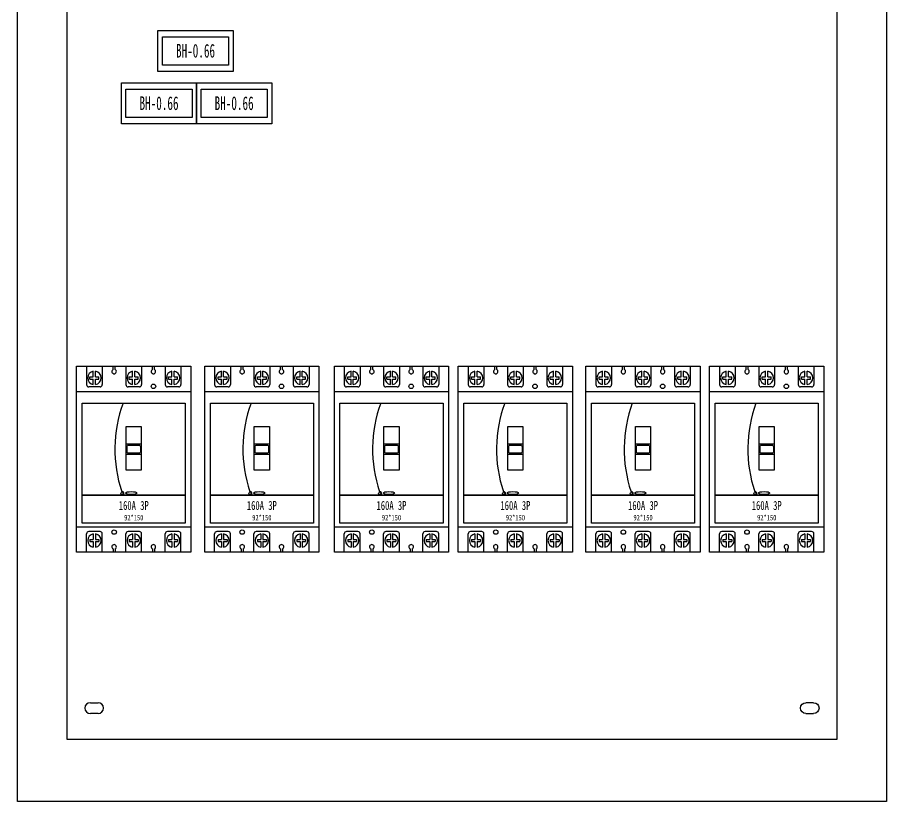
# Model space of a CAD drawing. Extents: x 175359 to 176059, y 198320 to 199620.
# Drawn here: x 175359 to 176059, y 198320 to 198951 of the extents above; entities that cross this region are included whole.
import ezdxf
from ezdxf.enums import TextEntityAlignment as Align

# ---------------------------------------------------------------- set-up
doc = ezdxf.new("R2010")
doc.units = 0
doc.header["$MEASUREMENT"] = 0
doc.linetypes.add('DASH', pattern=[0.35, 0.25, -0.1])
doc.layers.add('元件', color=7, linetype='Continuous')
doc.styles.add('GH-CZC', font='', dxfattribs={"width": 0.7})
doc.styles.add('LEAD', font='', dxfattribs={"width": 0.8})
doc.styles.get('GH-CZC').set_extended_font_data('SimSun')
doc.styles.get('LEAD').set_extended_font_data('SimSun')

# ---------------------------------------------------------------- blocks, each defined once
blk = doc.blocks.new('A$Caefa946f')
at = {"layer": '元件', "color": 8}
for p, q in [((8, 0), (8, -14.93)), ((20.67, 0), (20.67, -14.93)), ((29.35, -2.78), (29.35, 0)), ((30.98, -2.78), (30.98, 0)), ((61.02, -2.78), (61.02, 0)), ((62.65, -2.78), (62.65, 0)), ((71.33, 0), (71.33, -14.93)), ((84, 0), (84, -14.93)), ((13.43, -8.6), (13.43, -4.15)), ((15.24, -8.6), (15.24, -4.15)), ((39.67, 0), (39.67, -14.93)), ((45.1, -8.6), (45.1, -4.15)), ((46.9, -8.6), (46.9, -4.15)), ((52.33, 0), (52.33, -14.93)), ((76.76, -8.6), (76.76, -4.15)), ((78.57, -8.6), (78.57, -4.15)), ((10.71, -10.4), (10.71, -8.6)), ((10.71, -8.6), (13.43, -8.6)), ((10.71, -10.4), (13.43, -10.4)), ((13.43, -14.85), (13.43, -10.4)), ((15.24, -8.6), (17.95, -8.6)), ((15.24, -10.4), (17.95, -10.4)), ((15.24, -14.85), (15.24, -10.4)), ((17.95, -10.4), (17.95, -8.6)), ((42.38, -8.6), (45.1, -8.6)), ((42.38, -10.4), (42.38, -8.6)), ((42.38, -10.4), (45.1, -10.4)), ((45.1, -14.85), (45.1, -10.4)), ((46.9, -8.6), (49.62, -8.6)), ((46.9, -14.85), (46.9, -10.4)), ((46.9, -10.4), (49.62, -10.4)), ((49.62, -10.4), (49.62, -8.6)), ((74.05, -10.4), (74.05, -8.6)), ((74.05, -8.6), (76.76, -8.6)), ((74.05, -10.4), (76.76, -10.4)), ((76.76, -14.85), (76.76, -10.4)), ((78.57, -8.6), (81.29, -8.6)), ((78.57, -10.4), (81.29, -10.4)), ((78.57, -14.85), (78.57, -10.4)), ((81.29, -10.4), (81.29, -8.6)), ((0, -20.46), (92, -20.46)), ((18.86, -16.74), (9.81, -16.74)), ((50.52, -16.74), (41.48, -16.74)), ((82.19, -16.74), (73.14, -16.74)), ((0, -129.54), (92, -129.54)), ((8, -150), (8, -135.07)), ((18.86, -133.26), (9.81, -133.26)), ((10.71, -139.6), (13.43, -139.6)), ((10.71, -139.6), (10.71, -141.4)), ((13.43, -135.15), (13.43, -139.6)), ((15.24, -135.15), (15.24, -139.6)), ((15.24, -139.6), (17.95, -139.6)), ((17.95, -139.6), (17.95, -141.4)), ((20.67, -150), (20.67, -135.07)), ((39.67, -150), (39.67, -135.07)), ((50.52, -133.26), (41.48, -133.26)), ((42.38, -139.6), (42.38, -141.4)), ((42.38, -139.6), (45.1, -139.6)), ((45.1, -135.15), (45.1, -139.6)), ((46.9, -135.15), (46.9, -139.6)), ((46.9, -139.6), (49.62, -139.6)), ((49.62, -139.6), (49.62, -141.4)), ((52.33, -150), (52.33, -135.07)), ((71.33, -150), (71.33, -135.07)), ((82.19, -133.26), (73.14, -133.26)), ((74.05, -139.6), (76.76, -139.6)), ((74.05, -139.6), (74.05, -141.4)), ((76.76, -135.15), (76.76, -139.6)), ((78.57, -135.15), (78.57, -139.6)), ((78.57, -139.6), (81.29, -139.6)), ((81.29, -139.6), (81.29, -141.4)), ((84, -150), (84, -135.07)), ((10.71, -141.4), (13.43, -141.4)), ((13.43, -141.4), (13.43, -145.85)), ((15.24, -141.4), (17.95, -141.4)), ((15.24, -141.4), (15.24, -145.85)), ((42.38, -141.4), (45.1, -141.4)), ((45.1, -141.4), (45.1, -145.85)), ((46.9, -141.4), (46.9, -145.85)), ((46.9, -141.4), (49.62, -141.4)), ((74.05, -141.4), (76.76, -141.4)), ((76.76, -141.4), (76.76, -145.85)), ((78.57, -141.4), (81.29, -141.4)), ((78.57, -141.4), (78.57, -145.85)), ((29.35, -147.22), (29.35, -150)), ((30.98, -147.22), (30.98, -150)), ((61.02, -147.22), (61.02, -150)), ((62.65, -147.22), (62.65, -150))]:
    blk.add_line(p, q, dxfattribs=at)
for points in [[(0, 0), (92, 0)], [(0, -150), (0, 0)], [(92, 0), (92, -150)], [(92, -150), (0, -150)]]:
    blk.add_lwpolyline(points, dxfattribs=at)
for points in [[(4.52, -29.86), (87.48, -29.86), (87.48, -103.86), (4.52, -103.86)], [(39.92, -48.76), (52.08, -48.76), (52.08, -83.82), (39.92, -83.82)], [(39.92, -62.68), (52.08, -62.68), (52.08, -71.29), (39.92, -71.29)], [(4.52, -103.86), (87.48, -103.86), (87.48, -126.48), (4.52, -126.48)]]:
    blk.add_lwpolyline(points, close=True, dxfattribs=at)
blk.add_lwpolyline([(41.76, -63.72), (50.24, -63.72, -0.414214), (51.33, -64.8), (51.33, -69.17, -0.414214), (50.24, -70.26), (41.76, -70.26, -0.414214), (40.67, -69.17), (40.67, -64.8, -0.414214)], format="xyb", close=True, dxfattribs=at)
at = {"layer": '元件', "color": 8, "linetype": 'ByBlock'}
for centre in [(61.83, -16.29), (30.17, -133.71)]:
    blk.add_circle(centre, 1.81, dxfattribs=at)
at = {"layer": '元件', "color": 8}
blk.add_circle((36.54, -102.7), 0.927, dxfattribs=at)
for centre, radius, start, end in [((14.33, -9.5), 5.43, 99.59407, 260.40593), ((14.33, -9.5), 5.43, 279.59407, 80.40593), ((30.17, -4.39), 1.81, 116.839, 63.161), ((46, -9.5), 5.43, 99.59407, 260.40593), ((46, -9.5), 5.43, 279.59407, 80.40593), ((61.83, -4.39), 1.81, 116.839, 63.161), ((77.67, -9.5), 5.43, 99.59407, 260.40593), ((77.67, -9.5), 5.43, 279.59407, 80.40593), ((9.81, -14.93), 1.81, 180, 270), ((18.86, -14.93), 1.81, 270, 0), ((41.48, -14.93), 1.81, 180, 270), ((50.52, -14.93), 1.81, 270, 0), ((73.14, -14.93), 1.81, 180, 270), ((82.19, -14.93), 1.81, 270, 0), ((138.72, -66.99), 107.95, 159.88246, 198.4536), ((36.65, -102.58), 1.46, 298.86336, 103.11923), ((9.81, -135.07), 1.81, 90, 180), ((14.33, -140.5), 5.43, 99.59407, 260.40593), ((14.33, -140.5), 5.43, 279.59407, 80.40593), ((18.86, -135.07), 1.81, 0, 90), ((41.48, -135.07), 1.81, 90, 180), ((46, -140.5), 5.43, 99.59407, 260.40593), ((46, -140.5), 5.43, 279.59407, 80.40593), ((50.52, -135.07), 1.81, 0, 90), ((73.14, -135.07), 1.81, 90, 180), ((77.67, -140.5), 5.43, 99.59407, 260.40593), ((77.67, -140.5), 5.43, 279.59407, 80.40593), ((82.19, -135.07), 1.81, 0, 90), ((30.17, -145.61), 1.81, 296.839, 243.161), ((61.83, -145.61), 1.81, 296.839, 243.161)]:
    blk.add_arc(centre, radius, start, end, dxfattribs=at)
blk.add_ellipse((43.93, -102.26), major_axis=(-4.53, 0), ratio=0.263531, dxfattribs=at)
at = {"layer": '元件', "color": 8, "style": 'GH-CZC', "width": 0.7}
for s, height, p in [('160A 3P', 7.238, (46, -112.25)), ('92*150', 4.524, (46, -122.05))]:
    blk.add_text(s, height=height, dxfattribs=at).set_placement(p, align=Align.MIDDLE_CENTER)
blk = doc.blocks.new('Manufacturer光辉PartName电流互感器SeriesBHPartTypeMaxCurrent0MinCurrent0PolesMinPower0MaxPower0ShellFrameLimitingCurrentRemarkLibType2DelFlgfalseUpdateDate')
at = {"layer": '元件', "color": 8, "transparency": 33554687}
for points in [[(-30.25, 16.5), (30.25, 16.5), (30.25, -16.5), (-30.25, -16.5)], [(-26.61, 11.42), (26.61, 11.42), (26.61, -11.42), (-26.61, -11.42)]]:
    blk.add_lwpolyline(points, close=True, dxfattribs=at)
at = {"layer": '元件', "color": 8, "linetype": 'DASH', "transparency": 33554687, "style": 'LEAD', "width": 0.6}
blk.add_text('BH-0.66', height=11, dxfattribs=at).set_placement((0, 0.12), align=Align.MIDDLE_CENTER)
blk = doc.blocks.new('A$C0B9C0A3C')
at = {"color": 6}
for points in [[(0, 3.5), (0, 8.5)], [(7, 8.5), (7, 3.5)]]:
    blk.add_lwpolyline(points, dxfattribs=at)
for centre, start, end in [((3.5, 8.5), 0, 180), ((3.5, 3.5), 180, 0)]:
    blk.add_arc(centre, 3.5, start, end, dxfattribs=at)

msp = doc.modelspace()

# ---------------------------------------------------------------- linework, layer by layer
at = {"transparency": 33554687}
for points in [[(175359.34, 199619.68), (176059.34, 199619.68), (176059.34, 198319.68), (175359.34, 198319.68)], [(175399.34, 199569.68), (176019.34, 199569.68), (176019.34, 198369.68), (175399.34, 198369.68)]]:
    msp.add_lwpolyline(points, close=True, dxfattribs=at)

# ---------------------------------------------------------------- block references
for p in [(175502.8, 198924.48), (175473.39, 198882.23), (175533.89, 198882.23)]:
    msp.add_blockref('Manufacturer光辉PartName电流互感器SeriesBHPartTypeMaxCurrent0MinCurrent0PolesMinPower0MaxPower0ShellFrameLimitingCurrentRemarkLibType2DelFlgfalseUpdateDate', p, dxfattribs=at)
at = {"transparency": 33554687, "yscale": 1.25, "zscale": 1.25}
for p, xscale, rotation in [((175428.71, 198390.64), 1.25, 90), ((175989.96, 198390.64), -1.25, 270)]:
    msp.add_blockref('A$C0B9C0A3C', p, dxfattribs=dict(at, xscale=xscale, rotation=rotation))
at = {"layer": '元件', "color": 8, "transparency": 33554687}
for p in [(175407.06, 198670.53), (175510.2, 198670.53), (175614.61, 198670.53), (175714.4, 198670.53), (175817.18, 198670.53), (175916.78, 198670.53)]:
    msp.add_blockref('A$Caefa946f', p, dxfattribs=at)

doc.saveas('drawing.dxf')
